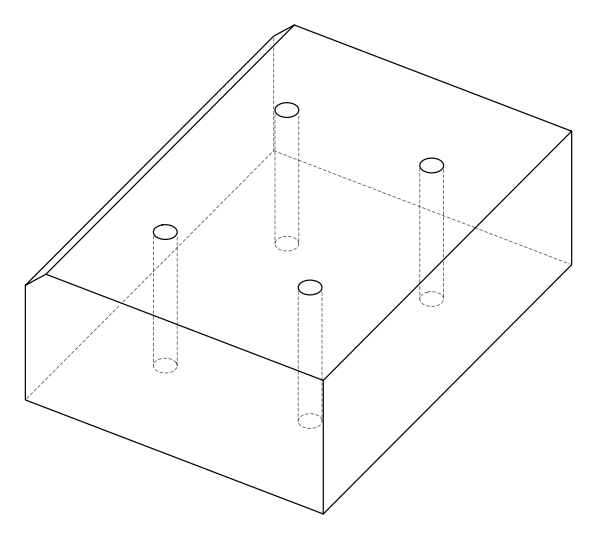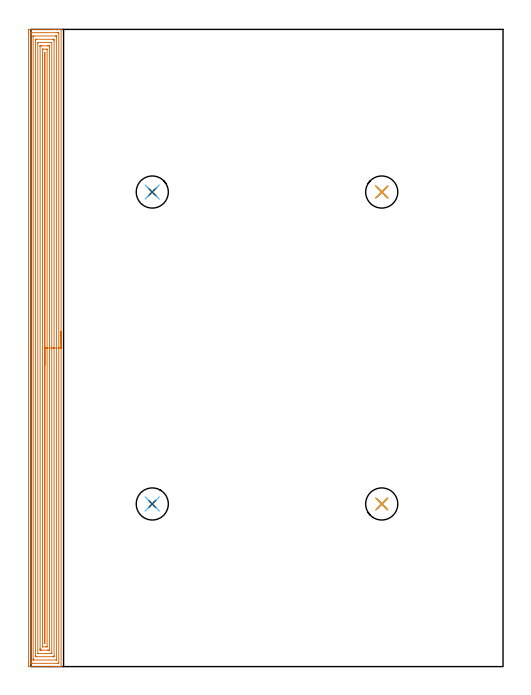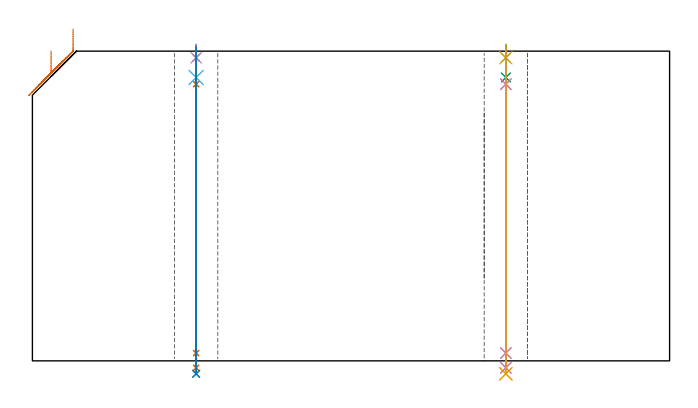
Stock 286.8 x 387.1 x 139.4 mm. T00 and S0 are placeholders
(PLAN: 17 operations, 13 tool changes, 30.4 min)
(1 AREA_MILL | FG_CHAMFER_SURFACE | UGT0205_001 | 24.95 min | 75875 mm3)
(2 SPOT_DRILL | STEP1HOLE | NXT0321_9005460120000 | 0.05 min | 189 mm3)
(3 SPOT_DRILL_1 | STEP1HOLE_1 | NXT0321_9005460120000 | 0.05 min | 172 mm3)
(4 SPOT_DRILL_2 | STEP1HOLE_2 | NXT0321_9005460120000 | 0.05 min | 186 mm3)
(5 SPOT_DRILL_3 | STEP1HOLE_3 | NXT0321_9005460120000 | 0.05 min | 182 mm3)
(6 DRILL_BLIND_HOLE_INTO_CENTER | STEP1HOLE | UGT0301_198 | 0.06 min | 398 mm3)
(7 GUN_DRILL_THROUGH_HOLE | STEP1HOLE | UGT0307_003 | 0.66 min | 4929 mm3)
(8 SPADE_DRILL_TO_ENLARGE_THROUGH_HOLE | STEP1HOLE | UGT0306_010 | 0.59 min | 36073 mm3)
(9 DRILL_BLIND_HOLE_INTO_CENTER_1 | STEP1HOLE_1 | UGT0301_198 | 0.06 min | 399 mm3)
(10 GUN_DRILL_THROUGH_HOLE_1 | STEP1HOLE_1 | UGT0307_003 | 0.66 min | 4922 mm3)
(11 SPADE_DRILL_TO_ENLARGE_THROUGH_HOLE_1 | STEP1HOLE_1 | UGT0306_010 | 0.59 min | 36070 mm3)
(12 DRILL_BLIND_HOLE_INTO_CENTER_2 | STEP1HOLE_2 | UGT0301_198 | 0.06 min | 400 mm3)
(13 GUN_DRILL_THROUGH_HOLE_2 | STEP1HOLE_2 | UGT0307_003 | 0.66 min | 4924 mm3)
(14 SPADE_DRILL_TO_ENLARGE_THROUGH_HOLE_2 | STEP1HOLE_2 | UGT0306_010 | 0.59 min | 36073 mm3)
(15 DRILL_BLIND_HOLE_INTO_CENTER_3 | STEP1HOLE_3 | UGT0301_198 | 0.06 min | 402 mm3)
(16 GUN_DRILL_THROUGH_HOLE_3 | STEP1HOLE_3 | UGT0307_003 | 0.66 min | 4925 mm3)
(17 SPADE_DRILL_TO_ENLARGE_THROUGH_HOLE_3 | STEP1HOLE_3 | UGT0306_010 | 0.59 min | 36070 mm3)
(TOOL UGT0205_001 | Chamfer Mill 20 x 3 x 45 deg. | D20 FL50 Z2)
(TOOL NXT0321_9005460120000 | NC Spot Drill, 142deg, 12mm, Carbide, Uncoated | D12 PA142 FL30 Z2)
(TOOL UGT0301_198 | Twist Drill 7.9 mm | D7.9 PA118 FL73 Z2)
(TOOL UGT0307_003 | Gun Drill 7 mm | D7 PA130 FL24 Z1)
(TOOL UGT0306_010 | Spade Drill 19.5mm | D19.5 PA132 FL10 Z2)
(OP 1 AREA_MILL)
G17 G21 G94 G90
T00 M6
G54
G17 G0 G90 X18.3 Y203.55 S1061 M3
G43 Z149.4 H0
G94 G1 Y203.512 Z148.528 F250.
Y203.398 Z147.664
Y203.209 Z146.812
Y202.947 Z145.98
Y202.613 Z145.174
Y202.21 Z144.4
Y201.742 Z143.664
Y201.21 Z142.972
Y200.621 Z142.329
Y199.978 Z141.74
Y199.286 Z141.208
Y198.55 Z140.74
Y197.776 Z140.337
Y196.97 Z140.003
Y196.138 Z139.741
Y195.286 Z139.552
Y194.422 Z139.438
Y193.55 Z139.4
Y0.169
X18.297 Y0.01 Z139.388
X18.257 Y0.006 Z139.349
X17.873 Y0. Z138.973
X17.524 Z138.623
X16.849 Z137.944
X15.622 Z136.719
X15.07 Z136.164
X14.457 Z135.552
X-1.215 Y0.001 Z119.883
X-1.492 Y0.01 Z119.606
X-1.499 Y0.286 Z119.599
Y0.311
X-1.5 Y386.484 Z119.6
X-1.497 Y386.816 Z119.601
X-1.492 Y387.09 Z119.606
X-1.214 Y387.1 Z119.883
X14.457 Z135.552
X16.849 Z137.944
X17.524 Z138.623
X17.874 Z138.973
X18.257 Y387.094 Z139.349
X18.297 Y387.09 Z139.388
X18.3 Y386.931 Z139.4
Y193.55
X16.886 Z137.986
X16.885 Y2.402 Z137.985
X16.884 Y2.367 Z137.984
X16.849 Y2.01 Z137.949
X16.359 Y2.001 Z137.459
X0.841 Y2. Z121.941
X0.351 Y2.001 Z121.451
X-0.049 Y2.01 Z121.051
X-0.083 Y2.402 Z121.017
X-0.085 Y2.439 Z121.015
Y384.697
X-0.084 Y384.733 Z121.016
X-0.049 Y385.09 Z121.051
X0.441 Y385.099 Z121.541
X15.959 Y385.1 Z137.059
X16.449 Y385.099 Z137.549
X16.849 Y385.09 Z137.949
X16.883 Y384.697 Z137.983
X16.885 Y384.661 Z137.985
X16.886 Y193.55 Z137.986
X15.472 Z136.572
X15.471 Y4.088 Z136.571
X15.47 Y4.038 Z136.57
X15.468 Y4.014 Z136.568
X15.466 Y4.01 Z136.566
X15.446 Y4.007 Z136.546
X15.257 Y4.001 Z136.357
X1.73 Z122.83
X1.542 Y4.004 Z122.642
X1.417 Y4.009 Z122.517
X1.335 Y4.015 Z122.435
X1.333 Y4.055 Z122.433
X1.331 Y4.189 Z122.431
X1.329 Y4.592 Z122.429
Y383.012
X1.33 Y383.062 Z122.43
X1.332 Y383.086 Z122.432
X1.334 Y383.09 Z122.434
X1.354 Y383.093 Z122.454
X1.543 Y383.099 Z122.643
X15.07 Z136.17
X15.258 Y383.096 Z136.358
X15.383 Y383.091 Z136.483
X15.465 Y383.085 Z136.565
X15.467 Y383.045 Z136.567
X15.469 Y382.911 Z136.569
X15.471 Y382.508 Z136.571
X15.472 Y193.55 Z136.572
X14.057 Z135.157
Y6.869
X14.051 Y6.106 Z135.151
X14.042 Y6.01 Z135.142
X13.94 Y6.005 Z135.04
X13.724 Y6.002 Z134.824
X13.291 Y6. Z134.391
X3.509 Z124.609
X3.067 Y6.002 Z124.167
X2.859 Y6.005 Z123.959
X2.76 Y6.01 Z123.86
X2.75 Y6.076 Z123.85
X2.743 Y6.744 Z123.843
Y6.869
Y380.231
X2.749 Y380.994 Z123.849
X2.758 Y381.09 Z123.858
X2.86 Y381.095 Z123.96
X3.076 Y381.098 Z124.176
X3.509 Y381.1 Z124.609
X13.291 Z134.391
X13.733 Y381.098 Z134.833
X13.941 Y381.095 Z135.041
X14.04 Y381.09 Z135.14
X14.05 Y381.024 Z135.15
X14.057 Y380.356 Z135.157
Y380.231
Y193.55
X12.643 Z133.743
X12.642 Y8.414 Z133.742
X12.639 Y8.171 Z133.739
X12.636 Y8.018 Z133.736
X12.565 Y8.01 Z133.665
X12.402 Y8.004 Z133.502
X12.164 Y8.001 Z133.264
X4.16 Z125.26
X4.158 Y8.003 Z125.258
X4.157 Z125.257
X4.158 Y378.686 Z125.258
X4.161 Y378.929 Z125.261
X4.164 Y379.082 Z125.264
X4.235 Y379.09 Z125.335
X4.398 Y379.096 Z125.498
X4.636 Y379.099 Z125.736
X12.64 Z133.74
X12.642 Y379.097 Z133.742
X12.643 Z133.743
Y193.55
X11.229 Z132.329
X11.228 Y10.137 Z132.328
X11.227 Y10.061 Z132.327
X11.225 Y10.025 Z132.325
X11.223 Y10.013 Z132.323
X11.208 Y10.01 Z132.308
X11.06 Y10.003 Z132.16
X10.623 Y10.001 Z131.723
X10.173 Y10. Z131.273
X6.616 Z127.716
X6.177 Y10.001 Z127.277
X5.723 Y10.003 Z126.823
X5.597 Y10.01 Z126.697
X5.578 Y10.019 Z126.678
X5.576 Y10.061 Z126.676
X5.573 Y10.155 Z126.673
X5.572 Y10.441 Z126.672
X5.571 Y11.05 Z126.671
X5.572 Y376.963 Z126.672
X5.573 Y377.039 Z126.673
X5.575 Y377.075 Z126.675
X5.577 Y377.087 Z126.677
X5.592 Y377.09 Z126.692
X5.74 Y377.097 Z126.84
X6.177 Y377.099 Z127.277
X6.626 Y377.1 Z127.726
X10.184 Z131.284
X10.623 Y377.099 Z131.723
X11.077 Y377.097 Z132.177
X11.203 Y377.09 Z132.303
X11.222 Y377.081 Z132.322
X11.224 Y377.039 Z132.324
X11.227 Y376.945 Z132.327
X11.228 Y376.659 Z132.328
X11.229 Y376.05 Z132.329
Y193.55
X9.815 Z130.915
X9.814 Y12.148 Z130.914
X9.811 Y12.066 Z130.911
X9.808 Y12.019 Z130.908
X9.789 Y12.01 Z130.889
X9.734 Y12.007 Z130.834
X9.071 Y12. Z130.171
X7.292 Y12.001 Z128.392
X7.066 Y12.007 Z128.166
X6.997 Y12.01 Z128.097
X6.989 Y12.147 Z128.089
X6.987 Y12.228 Z128.087
X6.986 Y12.309 Z128.086
Y374.952
X6.989 Y375.034 Z128.089
X6.992 Y375.081 Z128.092
X7.011 Y375.09 Z128.111
X7.066 Y375.093 Z128.166
X7.729 Y375.1 Z128.829
X9.508 Y375.099 Z130.608
X9.734 Y375.093 Z130.834
X9.803 Y375.09 Z130.903
X9.81 Y374.953 Z130.91
X9.813 Y374.872 Z130.913
X9.814 Y374.791 Z130.914
X9.815 Y193.55 Z130.915
X8.401 Z129.501
Y14.013
X8.399 Y14.014 Z129.499
Y14.015
Y373.087
X8.401 Y373.086 Z129.501
Y193.55
Y192.678 Z129.539
Y191.814 Z129.652
Y190.962 Z129.841
Y190.13 Z130.104
Y189.324 Z130.437
Y188.55 Z130.84
Y187.814 Z131.309
Y187.122 Z131.84
Y186.479 Z132.429
Y185.89 Z133.073
Y185.358 Z133.765
Y184.89 Z134.501
Y184.487 Z135.274
Y184.153 Z136.08
Y183.891 Z136.912
Y183.702 Z137.764
Y183.588 Z138.629
Y183.55 Z139.501
G0 Z149.4
M5
M2
(OP 2 SPOT_DRILL)
G17 G21 G94 G90
T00 M6
G54
G17 G0 G90 X73.7 Y98.8 S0 M3
G43 Z149.4 H0
G94 G81 G98 Z136.4 F250. R142.4
G80
M5
M2
(OP 3 SPOT_DRILL_1)
G17 G21 G94 G90
T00 M6
G54
G17 G0 G90 X213.1 Y98.8 S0 M3
G43 Z149.4 H0
G94 G81 G98 Z136.4 F250. R142.4
G80
M5
M2
(OP 4 SPOT_DRILL_2)
G17 G21 G94 G90
T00 M6
G54
G17 G0 G90 X73.7 Y288.3 S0 M3
G43 Z149.4 H0
G94 G81 G98 Z136.4 F250. R142.4
G80
M5
M2
(OP 5 SPOT_DRILL_3)
G17 G21 G94 G90
T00 M6
G54
G17 G0 G90 X213.1 Y288.3 S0 M3
G43 Z149.4 H0
G94 G81 G98 Z136.4 F250. R142.4
G80
M5
M2
(OP 6 DRILL_BLIND_HOLE_INTO_CENTER)
G17 G21 G94 G90
T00 M6
G54
G17 G0 G90 X73.7 Y98.8 S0 M3
G43 Z149.4 H0
G94 G81 G98 Z127.55 F250. R141.4
G80
M5
M2
(OP 7 GUN_DRILL_THROUGH_HOLE)
G17 G21 G94 G90
T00 M6
G54
G17 G0 G90 X73.7 Y98.8 M8
G43 Z149.4 H0
Z139.943
S716 M3
G94 G1 Z124.521 F125. M26
G4 X.084
Z3.5 F250.
G4 X.084
Z-3.132 F125.
G4 X.084
M5
M9
G0 Z139.943
Z149.4
M2
(OP 8 SPADE_DRILL_TO_ENLARGE_THROUGH_HOLE)
G17 G21 G94 G90
T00 M6
G54
G17 G0 G90 X73.7 Y98.8 S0 M3
G43 Z149.4 H0
G94 G73 G98 Z-5.841 F250. Q18.155 R141.4
G80
M5
M2
(OP 9 DRILL_BLIND_HOLE_INTO_CENTER_1)
G17 G21 G94 G90
T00 M6
G54
G17 G0 G90 X213.1 Y98.8 S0 M3
G43 Z149.4 H0
G94 G81 G98 Z127.55 F250. R141.4
G80
M5
M2
(OP 10 GUN_DRILL_THROUGH_HOLE_1)
G17 G21 G94 G90
T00 M6
G54
G17 G0 G90 X213.1 Y98.8 M8
G43 Z149.4 H0
Z139.943
S716 M3
G94 G1 Z124.521 F125. M26
G4 X.084
Z3.5 F250.
G4 X.084
Z-3.132 F125.
G4 X.084
M5
M9
G0 Z139.943
Z149.4
M2
(OP 11 SPADE_DRILL_TO_ENLARGE_THROUGH_HOLE_1)
G17 G21 G94 G90
T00 M6
G54
G17 G0 G90 X213.1 Y98.8 S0 M3
G43 Z149.4 H0
G94 G73 G98 Z-5.841 F250. Q18.155 R141.4
G80
M5
M2
(OP 12 DRILL_BLIND_HOLE_INTO_CENTER_2)
G17 G21 G94 G90
T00 M6
G54
G17 G0 G90 X73.7 Y288.3 S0 M3
G43 Z149.4 H0
G94 G81 G98 Z127.55 F250. R141.4
G80
M5
M2
(OP 13 GUN_DRILL_THROUGH_HOLE_2)
G17 G21 G94 G90
T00 M6
G54
G17 G0 G90 X73.7 Y288.3 M8
G43 Z149.4 H0
Z139.943
S716 M3
G94 G1 Z124.521 F125. M26
G4 X.084
Z3.5 F250.
G4 X.084
Z-3.132 F125.
G4 X.084
M5
M9
G0 Z139.943
Z149.4
M2
(OP 14 SPADE_DRILL_TO_ENLARGE_THROUGH_HOLE_2)
G17 G21 G94 G90
T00 M6
G54
G17 G0 G90 X73.7 Y288.3 S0 M3
G43 Z149.4 H0
G94 G73 G98 Z-5.841 F250. Q18.155 R141.4
G80
M5
M2
(OP 15 DRILL_BLIND_HOLE_INTO_CENTER_3)
G17 G21 G94 G90
T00 M6
G54
G17 G0 G90 X213.1 Y288.3 S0 M3
G43 Z149.4 H0
G94 G81 G98 Z127.55 F250. R141.4
G80
M5
M2
(OP 16 GUN_DRILL_THROUGH_HOLE_3)
G17 G21 G94 G90
T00 M6
G54
G17 G0 G90 X213.1 Y288.3 M8
G43 Z149.4 H0
Z139.943
S716 M3
G94 G1 Z124.521 F125. M26
G4 X.084
Z3.5 F250.
G4 X.084
Z-3.132 F125.
G4 X.084
M5
M9
G0 Z139.943
Z149.4
M2
(OP 17 SPADE_DRILL_TO_ENLARGE_THROUGH_HOLE_3)
G17 G21 G94 G90
T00 M6
G54
G17 G0 G90 X213.1 Y288.3 S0 M3
G43 Z149.4 H0
G94 G73 G98 Z-5.841 F250. Q18.155 R141.4
G80
M5
M2
